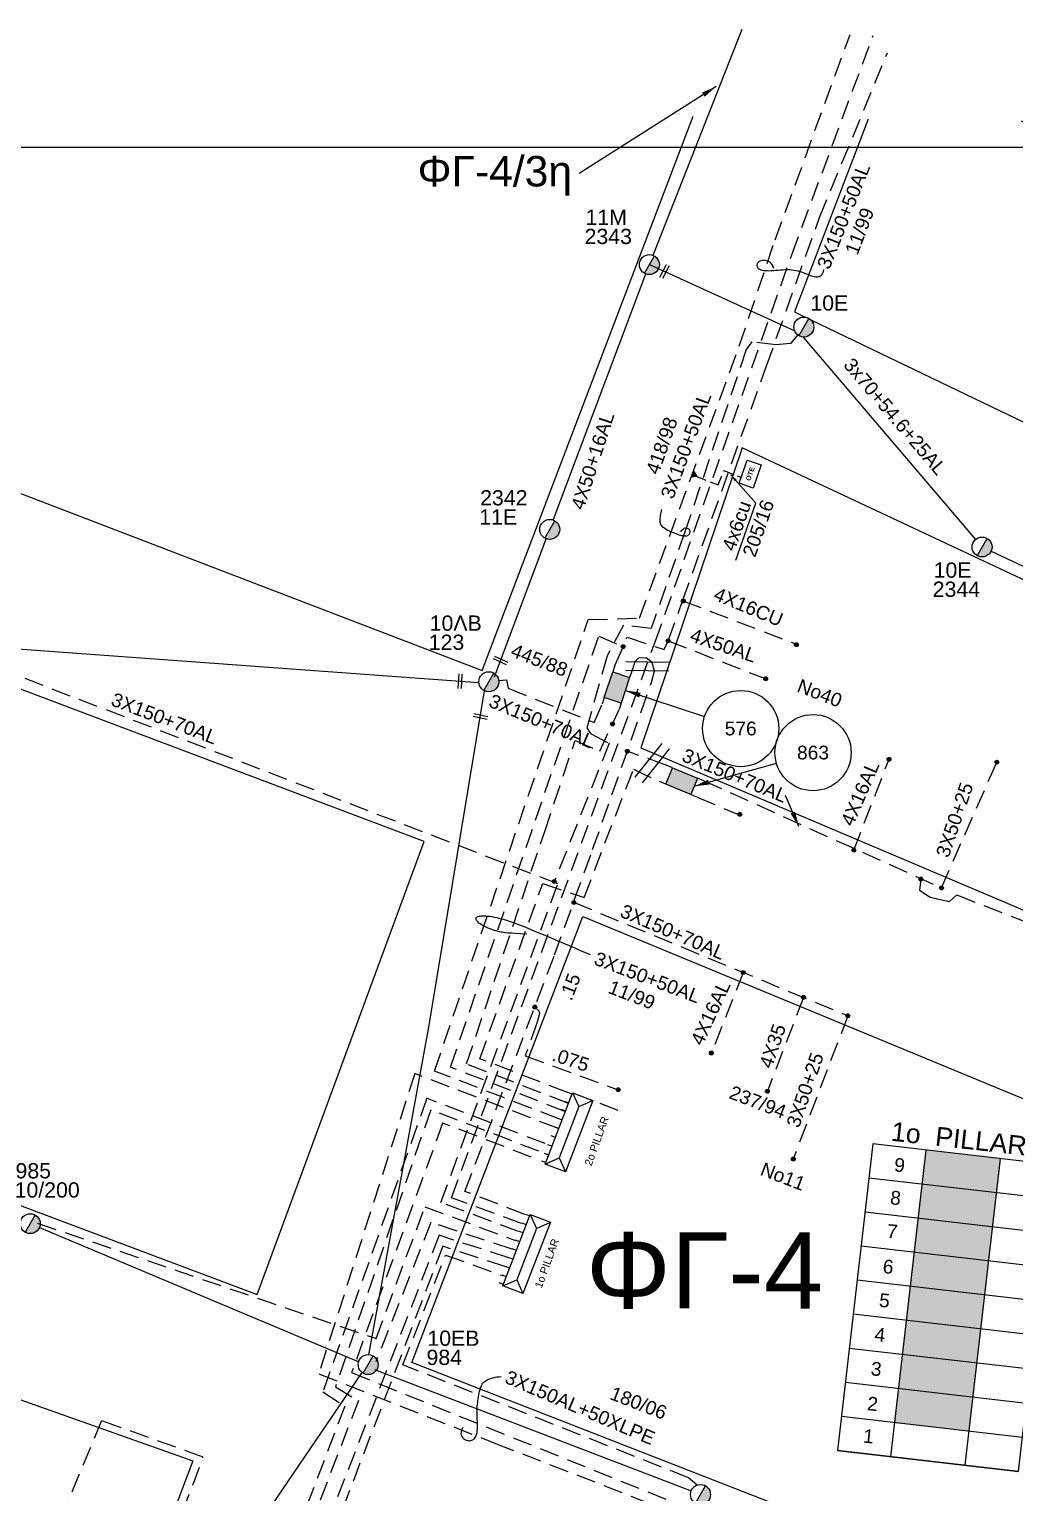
# Model space of a CAD drawing. Header units: millimetres. Extents: x 751 to 1825, y 358 to 872.
# Drawn here: x 1447 to 1511.7, y 768.2 to 864.2 of the extents above; entities that cross this region are included whole.
import ezdxf
from ezdxf.enums import TextEntityAlignment as Align

# ---------------------------------------------------------------- set-up
doc = ezdxf.new("R2010")
doc.units = ezdxf.units.MM
doc.linetypes.add('DASHED', pattern=[19.05, 12.7, -6.35])
for name, color, linetype in [('Link Box 4 Διευθύνσεων', 7, 'Continuous'), ('Pillar OTE', 7, 'Continuous'), ('Άγνωστα', 7, 'Continuous'), ('Ασφαλειοκιβώτια Χ.Τ 9 αναχωρήσεων', 7, 'Continuous'), ('Γυμνά εναέρια ΧΤ (3Φ)   4x35AL', 7, 'Continuous'), ('Γυμνά εναέρια ΧΤ και ΦΟΠ (3Φ)   4x50+16AL', 7, 'Continuous'), ('Επιγραφές - Σχήματα', 7, 'Continuous'), ('Καλώδια ΧΤ   3x150+50AL', 7, 'DASHED'), ('Καλώδια ΧΤ   3x150+50AL XLPE', 7, 'DASHED'), ('Καλώδια ΧΤ   3x150AL+50XLPE', 7, 'DASHED'), ('Μηχανική τομή', 7, 'Continuous'), ('Στύλος ΦΜ', 7, 'Continuous'), ('Στύλος ΦΜ @ 1', 7, 'Continuous'), ('Συνδέσεις', 7, 'Continuous'), ('Συνεστραμμένα ΧΤ   3x70+54.6+25 AL', 7, 'SYN_LINE'), ('Τομή', 7, 'Continuous'), ('Υποσταθμός πόλεως', 7, 'Continuous'), ('Υπόβαθρο ΔΕΗ', 7, 'Continuous'), ('Υπόγεια καλώδια Δικτύου ΧΤ και Παρ. ΧΤ - 3X150+70 AL', 7, 'DASHED'), ('Υπόγεια καλώδια Παροχών ΧΤ   .075', 7, 'DASHED'), ('Υπόγεια καλώδια Παροχών ΧΤ   .15', 7, 'DASHED'), ('Υπόγεια καλώδια Παροχών ΧΤ   4x16AL', 7, 'DASHED'), ('Υπόγεια καλώδια Παροχών ΧΤ   4x16CU', 7, 'DASHED'), ('Υπόγεια καλώδια Παροχών ΧΤ   4x50AL', 7, 'DASHED'), ('Υπόγεια καλώδια Παροχών ΧΤ   4x6', 7, 'DASHED')]:
    doc.layers.add(name, color=color, linetype=linetype)
doc.styles.add('arial', font='arial.ttf')
doc.styles.get("Standard").update_dxf_attribs({"font": 'arial.ttf'})
doc.linetypes.add('SYN_LINE', pattern='A,0.5,-0.0001,["/\\/\\/\\/",Standard,S=0.1,R=0,X=0,Y=-0.05],-0.25', length=0.7501)
doc.dimstyles.new('ISO-25', dxfattribs={"dimtxt": 2.5, "dimasz": 2.5, "dimexe": 1.25, "dimexo": 0.625, "dimtad": 1, "dimtxsty": 'Standard', "dimcen": 2.5, "dimadec": 0, "dimazin": 0, "dimtfac": 1, "dimtmove": 0, "dimatfit": 3, "dimfxl": 1, "dimarcsym": 0})

# ---------------------------------------------------------------- blocks, each defined once
blk = doc.blocks.new('_ΣΥΝΔΕΣΗ')
at = {"layer": 'Συνδέσεις', "linetype": 'SYN_LINE', "ltscale": 40}
blk.add_hatch(color=256, dxfattribs=at).paths.add_polyline_path([(0.5, -0.01, 1), (-0.5, -0.01, 1)])
at = {"layer": 'Συνδέσεις'}
blk.add_circle((0, -0.01), 0.5, dxfattribs=at)
blk = doc.blocks.new('ΥΠΑΡΧΩΝ ΤΣΙΜΕΝΤΕΝΙΟΣ ΣΤΥΛΟΣ')
at = {"layer": 'Στύλος ΦΜ'}
blk.add_hatch(color=256, dxfattribs=at).paths.add_polyline_path([(-1.29, -2.28, 0.574793), (2.62, 0, 0.268822), (1.3, 2.27)])
blk.add_line((-1.29, -2.28), (1.3, 2.27), dxfattribs=at)
blk.add_circle((0, 0), 2.62, dxfattribs=at)
at = {"layer": 'Στύλος ΦΜ', "flags": 4}
for tag, p in [('ΑΡΙΘΜΟΣ', (-4.68, 8.05)), ('ΤΥΠΟΣ', (-4.91, 3.03))]:
    blk.add_attdef(tag, p, '', height=4, dxfattribs=at)
blk = doc.blocks.new('ΜΗΧΑΝΙΚΗ ΤΟΜΗ')
at = {"layer": 'Μηχανική τομή', "ltscale": 40}
for p, q in [((-1.89, 0.78), (1.89, 0.78)), ((1.89, 0), (-1.89, 0))]:
    blk.add_line(p, q, dxfattribs=at)
blk = doc.blocks.new('ΤΟΜΗ')
at = {"layer": 'Τομή', "ltscale": 40}
for p, q in [((-5.68, 0), (5.68, 0)), ((5.68, -2.33), (-5.68, -2.33))]:
    blk.add_line(p, q, dxfattribs=at)
blk = doc.blocks.new('LINK BOX 4 ΑΝΑΧΩΡΗΣΕΩΝ')
at = {"layer": 'Link Box 4 Διευθύνσεων', "ltscale": 40}
blk.add_hatch(color=256, dxfattribs=at).paths.add_polyline_path([(-3.54, 0), (-3.54, -4.67), (3.54, -4.67), (3.54, 0)])
for p, q in [((-3.54, 0), (-5.33, 0)), ((5.33, 0), (3.54, 0)), ((-3.54, -4.67), (-5.33, -4.67)), ((5.33, -4.67), (3.54, -4.67))]:
    blk.add_line(p, q, dxfattribs=at)
blk.add_lwpolyline([(-3.54, -4.67), (-3.54, 0), (3.54, 0), (3.54, -4.67)], close=True, dxfattribs=at)
blk = doc.blocks.new('ΥΠΟΣΤΑΘΜΟΣ ΠΟΛΕΩΣ 9 ΑΝΑΧΩΡΗΣΕΩΝ')
at = {"layer": 'Υποσταθμός πόλεως', "ltscale": 40}
for p, q in [((-9.63, -2.82), (-9.63, -4)), ((-7.12, -2.82), (-7.12, -4)), ((-4.84, -2.82), (-4.84, -4)), ((-2.36, -2.82), (-2.36, -4)), ((0.09, -2.82), (0.09, -4)), ((2.55, -2.82), (2.55, -4)), ((5.02, -2.82), (5.02, -4)), ((7.48, -2.82), (7.48, -4)), ((9.61, -2.82), (9.61, -4))]:
    blk.add_line(p, q, dxfattribs=at)
blk.add_lwpolyline([(-10.02, 2.82), (10.02, 2.82), (10.02, -2.82), (-10.02, -2.82)], close=True, dxfattribs=at)
for points in [[(-7.21, 0), (-10.02, 2.82)], [(-10.02, -2.82), (-7.21, 0)], [(-7.21, 0), (7.21, 0)], [(7.21, 0), (10.02, 2.82)], [(10.02, -2.82), (7.21, 0)]]:
    blk.add_lwpolyline(points, dxfattribs=at)
at = {"layer": 'Υποσταθμός πόλεως', "linetype": 'SYN_LINE', "ltscale": 40, "flags": 1}
for tag, p in [('ΜΕΤΑΣΧΗΜΑΤΙΣΜΟΣ', (10.79, 1.71)), ('ΙΣΧΥΣ', (10.77, -1.08)), ('ΑΡΙΘΜΟΣ', (10.89, -3.8))]:
    blk.add_attdef(tag, p, '', height=1.8, dxfattribs=at)
blk = doc.blocks.new('ΑΣΦΑΛΕΙΟΚΙΒΩΤΙΟ ΥΣ 9 ΑΝΑΧΩΡΗΣΕΩΝ')
at = {"layer": 'Ασφαλειοκιβώτια Χ.Τ 9 αναχωρήσεων', "ltscale": 40}
for p, q in [((-9.32, -13.118), (-5.788, 6.822)), ((-4.481, -13.975), (-0.949, 5.965)), ((2.125, 3.135), (-9.647, 5.221)), ((1.732, 0.92), (-10.039, 3.005)), ((1.34, -1.296), (-10.432, 0.789)), ((0.948, -3.511), (-10.824, -1.426)), ((0.555, -5.727), (-11.217, -3.642)), ((0.163, -7.942), (-11.609, -5.857)), ((-0.23, -10.158), (-12.001, -8.073)), ((-0.622, -12.373), (-12.394, -10.288)), ((-1.015, -14.589), (-12.786, -12.504))]:
    blk.add_line(p, q, dxfattribs=at)
at = {"layer": 'Ασφαλειοκιβώτια Χ.Τ 9 αναχωρήσεων'}
blk.add_lwpolyline([(2.517, 5.351), (-9.254, 7.436), (-12.786, -12.504), (-1.015, -14.589)], close=True, dxfattribs=at)
for s, p in [('9', (-8.006, 5.563)), ('8', (-8.397, 3.429)), ('7', (-8.747, 1.253)), ('6', (-9.156, -1.049)), ('5', (-9.529, -3.246)), ('4', (-9.964, -5.474)), ('3', (-10.341, -7.698)), ('2', (-10.716, -9.967)), ('1', (-11.112, -12.075))]:
    blk.add_text(s, height=0.9, rotation=350.6937, dxfattribs=at).set_placement(p)
at = {"layer": 'Ασφαλειοκιβώτια Χ.Τ 9 αναχωρήσεων', "ltscale": 40}
for tag, height, rotation, p in [('ΟΝΟΜΑ', 1.25, 350.23829, (-3.595, 7.446)), ('ΚΕΙΜΕΝΟ 9', 0.5, 350.6937, (0.748, 4.591)), ('ΚΕΙΜΕΝΟ 8', 0.5, 350.6937, (0.375, 2.565)), ('ΚΕΙΜΕΝΟ 7', 0.5, 350.6937, (-0.014, 0.153)), ('ΚΕΙΜΕΝΟ 6', 0.5, 350.6937, (-0.39, -1.944)), ('ΚΕΙΜΕΝΟ 5', 0.5, 350.6937, (-0.771, -4.194)), ('ΚΕΙΜΕΝΟ 4', 0.5, 350.6937, (-1.213, -6.463)), ('ΚΕΙΜΕΝΟ 3', 0.5, 350.6937, (-1.592, -8.699)), ('ΚΕΙΜΕΝΟ 2', 0.5, 350.6937, (-1.962, -10.938)), ('ΚΕΙΜΕΝΟ 1', 0.5, 350.6937, (-2.352, -13.013)), ('ΣΧ', 0.5, 350.23829, (-7.268, -13.98))]:
    blk.add_attdef(tag, text='', height=height, rotation=rotation, dxfattribs=at).set_placement(p, align=Align.MIDDLE_CENTER)
blk = doc.blocks.new('PILLAR ΟΤΕ')
at = {"layer": 'Pillar OTE', "ltscale": 40}
blk.add_lwpolyline([(-3.31, 2.02), (3.39, 2.02), (3.39, -1.99), (-3.31, -1.99)], close=True, dxfattribs=at)
at = {"layer": 'Pillar OTE', "insert": (-1.81, 0.71), "char_height": 1.3575, "width": 109.961, "attachment_point": 1}
blk.add_mtext('{\\fArial|b1|i0|c161|p34;OTE}', dxfattribs=at)

msp = doc.modelspace()

# ---------------------------------------------------------------- hatches: boundary and pattern name
at = {"layer": 'Pillar OTE', "ltscale": 40}
h = msp.add_hatch(color=256, dxfattribs=at)
h.dxf.hatch_style = 1
h.paths.add_polyline_path([(1490.788, 834.854), (1490.578, 835.216), (1490.433, 834.819)])
at = {"layer": 'Καλώδια ΧΤ   3x150+50AL XLPE', "linetype": 'DASHED', "ltscale": 0.1}
h = msp.add_hatch(color=30, dxfattribs=at)
h.dxf.hatch_style = 1
h.paths.add_polyline_path([(1505.847, 790.659), (1505.589, 788.424), (1510.47, 787.86), (1510.728, 790.095)])
h = msp.add_hatch(color=27, dxfattribs=at)
h.dxf.hatch_style = 1
h.paths.add_polyline_path([(1505.589, 788.424), (1505.331, 786.189), (1510.212, 785.625), (1510.47, 787.86)])
h = msp.add_hatch(color=173, dxfattribs=at)
h.dxf.hatch_style = 1
h.paths.add_polyline_path([(1509.953, 783.39), (1510.212, 785.625), (1505.331, 786.189), (1505.072, 783.954)])
h = msp.add_hatch(color=5, dxfattribs=at)
h.dxf.hatch_style = 1
h.paths.add_polyline_path([(1509.695, 781.155), (1509.953, 783.39), (1505.072, 783.954), (1504.814, 781.719)])
h = msp.add_hatch(color=6, dxfattribs=at)
h.dxf.hatch_style = 1
h.paths.add_polyline_path([(1509.437, 778.92), (1509.695, 781.155), (1504.814, 781.719), (1504.556, 779.484)])
h = msp.add_hatch(color=1, dxfattribs=at)
h.dxf.hatch_style = 1
h.paths.add_polyline_path([(1509.179, 776.685), (1509.437, 778.92), (1504.556, 779.484), (1504.297, 777.249)])
h = msp.add_hatch(color=2, dxfattribs=at)
h.dxf.hatch_style = 1
h.paths.add_polyline_path([(1508.92, 774.449), (1509.179, 776.685), (1504.297, 777.249), (1504.039, 775.013)])
h = msp.add_hatch(color=133, dxfattribs=at)
h.dxf.hatch_style = 1
h.paths.add_polyline_path([(1508.662, 772.214), (1508.92, 774.449), (1504.039, 775.013), (1503.781, 772.778)])

# ---------------------------------------------------------------- linework, layer by layer
at = {"layer": 'Pillar OTE', "ltscale": 40}
msp.add_lwpolyline([(1490.433, 834.819), (1490.578, 835.216), (1490.788, 834.854), (1490.433, 834.819)], dxfattribs=at)
at = {"layer": 'Άγνωστα', "color": 1, "linetype": 'DASHED', "ltscale": 0.1}
msp.add_lwpolyline([(1506.848, 807.863), (1510.476, 816.114)], dxfattribs=at)
at = {"layer": 'Άγνωστα', "color": 6, "linetype": 'DASHED', "ltscale": 0.1}
msp.add_lwpolyline([(1500.708, 799.478), (1497.123, 790.075)], dxfattribs=at)
at = {"layer": 'Άγνωστα', "color": 133, "linetype": 'DASHED', "ltscale": 0.1}
msp.add_lwpolyline([(1447.541, 785.871), (1469.751, 778.292), (1472.951, 786.938), (1478.892, 784.736)], dxfattribs=at)
at = {"layer": 'Γυμνά εναέρια ΧΤ (3Φ)   4x35AL', "color": 6, "linetype": 'DASHED', "ltscale": 0.1}
msp.add_lwpolyline([(1497.796, 800.683), (1495.423, 794.522)], dxfattribs=at)
at = {"layer": 'Γυμνά εναέρια ΧΤ και ΦΟΠ (3Φ)   4x50+16AL', "color": 85, "ltscale": 0.1}
for points in [[(1487.923, 849.368), (1493.767, 864.2)], [(1481.377, 831.996), (1487.452, 848.147)], [(1477.512, 821.706), (1480.916, 830.771)], [(1469.276, 777.238), (1473.203, 798.718), (1476.872, 820.798)]]:
    msp.add_lwpolyline(points, dxfattribs=at)
at = {"layer": 'Γυμνά εναέρια ΧΤ και ΦΟΠ (3Φ)   4x50+16AL', "color": 173, "linetype": 'Continuous', "ltscale": 0.1}
msp.add_lwpolyline([(1442.32, 823.827), (1476.497, 821.334)], dxfattribs=at)
at = {"layer": 'Γυμνά εναέρια ΧΤ και ΦΟΠ (3Φ)   4x50+16AL', "color": 133, "linetype": 'Continuous', "ltscale": 0.1}
msp.add_lwpolyline([(1447.664, 785.579), (1468.611, 776.76)], dxfattribs=at)
at = {"layer": 'Γυμνά εναέρια ΧΤ και ΦΟΠ (3Φ)   4x50+16AL', "color": 2, "linetype": 'DASHED', "ltscale": 0.1}
msp.add_lwpolyline([(1478.683, 784.162), (1473.352, 785.912), (1469.728, 776.774)], dxfattribs=at)
at = {"layer": 'Γυμνά εναέρια ΧΤ και ΦΟΠ (3Φ)   4x50+16AL', "color": 2, "ltscale": 0.1}
msp.add_lwpolyline([(1451.14, 750.032), (1468.842, 776.059)], dxfattribs=at)
at = {"layer": 'Γυμνά εναέρια ΧΤ και ΦΟΠ (3Φ)   4x50+16AL', "color": 1, "ltscale": 0.1}
msp.add_lwpolyline([(1469.64, 776.267), (1490.426, 768.301)], dxfattribs=at)
at = {"layer": 'Επιγραφές - Σχήματα', "ltscale": 0.1}
msp.add_lwpolyline([(1719.999, 856.451), (751.914, 856.451), (751.914, 369.88), (1719.999, 369.88)], close=True, dxfattribs=at)
for points in [[(1495.84, 848.505), (1495.794, 848.638), (1495.739, 848.746), (1495.677, 848.833), (1495.607, 848.9), (1495.533, 848.95), (1495.456, 848.985), (1495.377, 849.009), (1495.298, 849.022), (1495.22, 849.028), (1495.145, 849.027), (1495.072, 849.019), (1495.005, 849.004), (1494.942, 848.982), (1494.886, 848.955), (1494.837, 848.921), (1494.797, 848.881), (1494.765, 848.836), (1494.744, 848.786), (1494.733, 848.734), (1494.734, 848.68), (1494.745, 848.627), (1494.769, 848.576), (1494.806, 848.529), (1494.856, 848.487), (1494.92, 848.451), (1494.996, 848.421), (1495.085, 848.397), (1495.185, 848.38), (1495.295, 848.368), (1495.415, 848.362), (1495.543, 848.361), (1495.68, 848.364), (1495.823, 848.373), (1495.972, 848.385), (1496.125, 848.398), (1496.279, 848.411), (1496.435, 848.423), (1496.59, 848.431), (1496.742, 848.434), (1496.891, 848.43), (1497.034, 848.419), (1497.171, 848.401), (1497.303, 848.376), (1497.43, 848.347), (1497.551, 848.313), (1497.666, 848.277), (1497.775, 848.238), (1497.878, 848.199), (1497.976, 848.16), (1498.07, 848.123), (1498.159, 848.087), (1498.245, 848.053), (1498.329, 848.023), (1498.413, 847.998), (1498.495, 847.977), (1498.579, 847.963), (1498.664, 847.955), (1498.748, 847.958), (1498.83, 847.976), (1498.908, 848.013), (1498.98, 848.072), (1499.043, 848.159), (1499.097, 848.276), (1499.139, 848.429)], [(1489.737, 831.221), (1489.815, 831.33), (1489.891, 831.407), (1489.965, 831.456), (1490.035, 831.48), (1490.099, 831.485), (1490.158, 831.475), (1490.209, 831.453), (1490.251, 831.425), (1490.284, 831.394), (1490.309, 831.36), (1490.325, 831.325), (1490.334, 831.289), (1490.338, 831.252), (1490.336, 831.215), (1490.33, 831.179), (1490.32, 831.144), (1490.307, 831.11), (1490.292, 831.078), (1490.273, 831.048), (1490.251, 831.021), (1490.225, 830.998), (1490.194, 830.978), (1490.159, 830.961), (1490.118, 830.95), (1490.072, 830.943), (1490.019, 830.942), (1489.961, 830.945), (1489.894, 830.955), (1489.821, 830.97), (1489.739, 830.99), (1489.648, 831.017), (1489.549, 831.05), (1489.44, 831.089), (1489.324, 831.134), (1489.205, 831.183), (1489.086, 831.235), (1488.969, 831.289), (1488.859, 831.345), (1488.757, 831.402), (1488.668, 831.457), (1488.593, 831.511), (1488.533, 831.565), (1488.485, 831.62), (1488.449, 831.676), (1488.423, 831.736), (1488.406, 831.8), (1488.396, 831.87), (1488.392, 831.947), (1488.392, 832.031), (1488.398, 832.121), (1488.407, 832.216), (1488.42, 832.312), (1488.436, 832.41), (1488.456, 832.505), (1488.479, 832.598), (1488.503, 832.685)], [(1479.645, 804.838), (1479.232, 804.854), (1478.897, 804.869), (1478.629, 804.885), (1478.417, 804.901), (1478.251, 804.917), (1478.122, 804.933), (1478.018, 804.949), (1477.93, 804.966), (1477.847, 804.982), (1477.769, 805), (1477.693, 805.018), (1477.618, 805.039), (1477.542, 805.061), (1477.464, 805.086), (1477.384, 805.115), (1477.298, 805.147), (1477.208, 805.183), (1477.113, 805.222), (1477.017, 805.265), (1476.92, 805.31), (1476.826, 805.358), (1476.735, 805.407), (1476.649, 805.457), (1476.572, 805.508), (1476.504, 805.56), (1476.445, 805.611), (1476.397, 805.661), (1476.358, 805.709), (1476.331, 805.756), (1476.313, 805.8), (1476.307, 805.84), (1476.312, 805.877), (1476.328, 805.91), (1476.355, 805.938), (1476.393, 805.962), (1476.442, 805.983), (1476.501, 805.999), (1476.57, 806.011), (1476.65, 806.02), (1476.739, 806.026), (1476.838, 806.027), (1476.947, 806.024), (1477.068, 806.016), (1477.201, 806.002), (1477.347, 805.981), (1477.508, 805.952), (1477.683, 805.913), (1477.874, 805.866), (1478.082, 805.807), (1478.307, 805.738), (1478.551, 805.657), (1478.813, 805.565), (1479.094, 805.461), (1479.396, 805.346), (1479.719, 805.218), (1480.063, 805.077), (1480.43, 804.924), (1480.821, 804.758), (1481.238, 804.579), (1481.684, 804.388), (1482.162, 804.185), (1482.672, 803.97), (1483.218, 803.742), (1483.801, 803.503)], [(1475.435, 772.454), (1475.365, 772.301), (1475.328, 772.168), (1475.32, 772.051), (1475.336, 771.951), (1475.371, 771.866), (1475.422, 771.794), (1475.484, 771.734), (1475.551, 771.686), (1475.622, 771.647), (1475.693, 771.619), (1475.764, 771.6), (1475.834, 771.592), (1475.903, 771.593), (1475.971, 771.603), (1476.035, 771.624), (1476.095, 771.654), (1476.151, 771.694), (1476.202, 771.743), (1476.249, 771.802), (1476.289, 771.869), (1476.325, 771.946), (1476.354, 772.032), (1476.377, 772.127), (1476.393, 772.23), (1476.403, 772.341), (1476.407, 772.459), (1476.406, 772.583), (1476.402, 772.711), (1476.396, 772.842), (1476.39, 772.973), (1476.383, 773.105), (1476.378, 773.234), (1476.376, 773.361), (1476.376, 773.486), (1476.38, 773.608), (1476.385, 773.73), (1476.394, 773.851), (1476.405, 773.972), (1476.418, 774.094), (1476.434, 774.218), (1476.452, 774.343), (1476.473, 774.469), (1476.496, 774.594), (1476.521, 774.716), (1476.548, 774.834), (1476.577, 774.945), (1476.608, 775.048), (1476.64, 775.141), (1476.674, 775.223), (1476.711, 775.295), (1476.752, 775.358), (1476.797, 775.414), (1476.847, 775.463), (1476.905, 775.508), (1476.971, 775.549), (1477.046, 775.588), (1477.13, 775.626), (1477.224, 775.662), (1477.327, 775.696), (1477.439, 775.727), (1477.558, 775.754), (1477.685, 775.776), (1477.819, 775.793), (1477.96, 775.803)]]:
    msp.add_lwpolyline(points, dxfattribs=at)
for centre in [(1493.675, 818.316), (1498.419, 816.738)]:
    msp.add_circle(centre, 2.5, dxfattribs=at)
at = {"layer": 'Καλώδια ΧΤ   3x150+50AL', "color": 151, "linetype": 'DASHED', "ltscale": 0.1}
msp.add_lwpolyline([(1481.741, 792.715), (1473.587, 795.842), (1483.673, 825.468), (1487.045, 825.562), (1493.581, 843.418), (1495.931, 850.392), (1500.854, 863.851)], dxfattribs=at)
at = {"layer": 'Καλώδια ΧΤ   3x150+50AL', "color": 27, "linetype": 'DASHED', "ltscale": 0.1}
msp.add_lwpolyline([(1479.301, 785.854), (1474.695, 787.537), (1488.069, 824.012), (1497.021, 849.402), (1502.36, 863.788)], dxfattribs=at)
at = {"layer": 'Καλώδια ΧΤ   3x150+50AL', "color": 30, "linetype": 'DASHED', "ltscale": 0.1}
for points in [[(1485.42, 822.456), (1486.235, 824.305), (1488.644, 823.503), (1488.911, 824.077), (1489.866, 826.709), (1495.367, 842.113), (1498.845, 851.847), (1503.297, 862.653)], [(1482.139, 793.197), (1474.633, 796.102), (1484.364, 824.389), (1485.965, 823.693)]]:
    msp.add_lwpolyline(points, dxfattribs=at)
at = {"layer": 'Καλώδια ΧΤ   3x150+50AL', "color": 173, "linetype": 'DASHED', "ltscale": 0.1}
msp.add_lwpolyline([(1497.42, 844.144), (1496.934, 843.59), (1495.99, 843.5), (1494.4, 843.689), (1494.042, 843.193), (1490.016, 831.236), (1487.793, 824.889), (1485.98, 825.093), (1484.911, 823.094), (1483.577, 818.375), (1483.812, 817.988), (1485.048, 817.35), (1481.423, 808.222), (1481.423, 808.222)], dxfattribs=at)
at = {"layer": 'Καλώδια ΧΤ   3x150+50AL', "color": 85, "linetype": 'DASHED', "ltscale": 0.1}
msp.add_lwpolyline([(1482.335, 793.732), (1475.689, 796.311), (1480.813, 811.572), (1482.818, 817.543), (1484.435, 816.831), (1485.691, 819.56)], dxfattribs=at)
at = {"layer": 'Καλώδια ΧΤ   3x150+50AL', "color": 6, "linetype": 'DASHED', "ltscale": 0.1}
msp.add_lwpolyline([(1488.788, 815.915), (1486.233, 816.83)], dxfattribs=at)
at = {"layer": 'Καλώδια ΧΤ   3x150+50AL', "color": 1, "linetype": 'DASHED', "ltscale": 0.1}
for points in [[(1482.301, 794.447), (1476.558, 796.649), (1480.683, 808.148), (1483.396, 807.236), (1486.639, 815.65), (1488.343, 814.837)], [(1490.814, 813.823), (1493.527, 812.677)]]:
    msp.add_lwpolyline(points, dxfattribs=at)
at = {"layer": 'Καλώδια ΧΤ   3x150+50AL XLPE', "linetype": 'DASHED', "ltscale": 0.1}
msp.add_lwpolyline([(1482.651, 794.418), (1485.901, 793.172)], dxfattribs=at)
at = {"layer": 'Καλώδια ΧΤ   3x150AL+50XLPE', "color": 133, "linetype": 'DASHED', "ltscale": 0.1}
msp.add_lwpolyline([(1481.667, 792.089), (1472.292, 795.684), (1465.987, 775.98), (1477.588, 771.418), (1491.087, 766.163), (1500.124, 762.264), (1509.398, 758.459), (1517.923, 755.134), (1529.009, 750.573), (1537.836, 746.982), (1563.974, 736.66), (1561.92, 730.898), (1581.686, 723.127), (1597.607, 767.992), (1599.705, 769.139), (1601.515, 769.15)], dxfattribs=at)
at = {"layer": 'Καλώδια ΧΤ   3x150AL+50XLPE', "color": 5, "linetype": 'DASHED', "ltscale": 0.1}
msp.add_lwpolyline([(1480.84, 791.086), (1473.082, 794.061), (1466.263, 774.804), (1467.699, 773.86), (1462.659, 760.649), (1457.373, 746.982), (1454.74, 740.134), (1452.408, 739.009), (1450.423, 732.727), (1458.26, 729.873), (1458.26, 729.171), (1456.93, 729.469)], dxfattribs=at)
at = {"layer": 'Καλώδια ΧΤ   3x150AL+50XLPE', "color": 6, "linetype": 'DASHED', "ltscale": 0.1}
msp.add_lwpolyline([(1480.437, 790.581), (1473.336, 793.304), (1467.084, 775.136), (1468.588, 774.22), (1458.161, 746.982), (1454.424, 737.367), (1461.418, 734.431), (1463.941, 741.165)], dxfattribs=at)
at = {"layer": 'Καλώδια ΧΤ   3x150AL+50XLPE', "color": 2, "linetype": 'DASHED', "ltscale": 0.1}
msp.add_lwpolyline([(1479.933, 790.204), (1474.12, 792.433), (1468.14, 776.057), (1495.466, 765.063), (1512.995, 758.024), (1527.408, 752.25), (1530.187, 750.862), (1530.944, 751.031)], dxfattribs=at)
at = {"layer": 'Καλώδια ΧΤ   3x150AL+50XLPE', "color": 1, "linetype": 'DASHED', "ltscale": 0.1}
msp.add_lwpolyline([(1490.823, 768.682), (1490.256, 769.162), (1471.509, 776.571), (1474.31, 783.776), (1478.048, 782.426)], dxfattribs=at)
at = {"layer": 'Συνεστραμμένα ΧΤ   3x70+54.6+25 AL', "color": 173, "linetype": 'SYN_LINE', "ltscale": 10}
for points in [[(1487.683, 848.759), (1497.216, 844.407)], [(1497.741, 844.014), (1509.086, 830.728)], [(1510.104, 829.953), (1523.207, 823.814)]]:
    msp.add_lwpolyline(points, dxfattribs=at)
at = {"layer": 'Υπόβαθρο ΔΕΗ', "ltscale": 0.1}
for points in [[(1401.562, 858.66), (1402.458, 850.603), (1476.716, 822.136), (1490.561, 858.5)], [(1541.016, 814.578), (1493.773, 836.742), (1487.12, 817.05), (1512.452, 806.317), (1570.277, 781.932), (1574.785, 780.08), (1586.741, 816.515), (1554.319, 834.702), (1532.305, 847), (1512.102, 858.177)], [(1502.036, 858.301), (1497.195, 845.652), (1497.9, 845.313)], [(1498.272, 845.134), (1552.437, 819.11)], [(1400.726, 830.531), (1419.862, 796.992), (1461.941, 781.195), (1472.902, 810.903), (1440.961, 822.961), (1416.529, 832.262), (1406.924, 835.718)], [(1493.361, 829.361), (1494.662, 833.105)], [(1560.316, 741.414), (1538.87, 749.952), (1518.053, 758.497), (1496.373, 767.257), (1472.088, 776.729), (1483.323, 805.997), (1532.912, 785.483), (1570.876, 769.118), (1560.327, 741.409)], [(1432.908, 779.059), (1457.735, 770.272), (1450.273, 750.504), (1444.552, 749.873), (1431.053, 774.743), (1432.908, 779.059)]]:
    msp.add_lwpolyline(points, dxfattribs=at)
at = {"layer": 'Υπόγεια καλώδια Δικτύου ΧΤ και Παρ. ΧΤ - 3X150+70 AL', "color": 173, "linetype": 'DASHED', "ltscale": 0.1}
msp.add_lwpolyline([(1479.106, 785.32), (1474.002, 787.213), (1481.681, 808.123), (1442.126, 823.367)], dxfattribs=at)
at = {"layer": 'Υπόγεια καλώδια Δικτύου ΧΤ και Παρ. ΧΤ - 3X150+70 AL', "color": 85, "linetype": 'DASHED', "ltscale": 0.1}
msp.add_lwpolyline([(1477.822, 821.467), (1478.299, 821.513), (1478.422, 820.959), (1484.06, 818.712), (1484.583, 819.927)], dxfattribs=at)
at = {"layer": 'Υπόγεια καλώδια Δικτύου ΧΤ και Παρ. ΧΤ - 3X150+70 AL', "color": 1, "linetype": 'DASHED', "ltscale": 0.1}
msp.add_lwpolyline([(1491.251, 814.899), (1506.848, 807.863)], dxfattribs=at)
at = {"layer": 'Υπόγεια καλώδια Δικτύου ΧΤ και Παρ. ΧΤ - 3X150+70 AL', "color": 6, "linetype": 'DASHED', "ltscale": 0.1}
msp.add_lwpolyline([(1482.712, 806.922), (1500.708, 799.478)], dxfattribs=at)
at = {"layer": 'Υπόγεια καλώδια Δικτύου ΧΤ και Παρ. ΧΤ - 3X150+70 AL', "color": 30, "linetype": 'DASHED', "ltscale": 0.1}
msp.add_lwpolyline([(1478.471, 783.584), (1473.883, 785.072), (1459.104, 746.982), (1455.442, 737.603), (1454.494, 736.736), (1451.717, 728.807), (1456.823, 726.979)], dxfattribs=at)
at = {"layer": 'Υπόγεια καλώδια Δικτύου ΧΤ και Παρ. ΧΤ - 3X150+70 AL', "color": 5, "linetype": 'DASHED', "ltscale": 0.1}
for points in [[(1478.26, 783.004), (1474.133, 784.35), (1459.858, 746.982), (1452.97, 729.127), (1439.783, 733.743)], [(1435.513, 765.312), (1437.985, 760.836), (1441.039, 755.38), (1444.044, 749.552), (1450.098, 749.972), (1451.048, 750.833), (1458.409, 770.518), (1451.732, 772.909), (1449.451, 767.377)]]:
    msp.add_lwpolyline(points, dxfattribs=at)
at = {"layer": 'Υπόγεια καλώδια Παροχών ΧΤ   .075', "color": 6, "linetype": 'DASHED', "ltscale": 0.1}
msp.add_lwpolyline([(1480.162, 800.044), (1480.422, 799.806), (1480.467, 799.625), (1480.331, 799.059), (1479.539, 796.841), (1485.631, 794.623)], dxfattribs=at)
at = {"layer": 'Υπόγεια καλώδια Παροχών ΧΤ   .15', "color": 6, "linetype": 'DASHED', "ltscale": 0.1}
msp.add_lwpolyline([(1479.516, 786.443), (1475.58, 787.95), (1481.463, 803.471), (1483.96, 810.374), (1487.853, 821.427), (1488.013, 822.092), (1487.867, 822.646), (1487.473, 822.958), (1486.962, 822.935), (1486.727, 822.699), (1486.544, 822.141)], dxfattribs=at)
at = {"layer": 'Υπόγεια καλώδια Παροχών ΧΤ   4x16AL', "color": 1, "linetype": 'DASHED', "ltscale": 0.1}
for points in [[(1501.096, 810.338), (1503.41, 816.305)], [(1505.495, 808.445), (1505.415, 807.72), (1506.111, 807.256), (1507.363, 806.973), (1507.859, 807.398), (1513.618, 805.154), (1516.808, 812.973)]]:
    msp.add_lwpolyline(points, dxfattribs=at)
at = {"layer": 'Υπόγεια καλώδια Παροχών ΧΤ   4x16AL', "color": 6, "linetype": 'DASHED', "ltscale": 0.1}
msp.add_lwpolyline([(1493.842, 802.318), (1491.744, 797.033)], dxfattribs=at)
at = {"layer": 'Υπόγεια καλώδια Παροχών ΧΤ   4x16CU', "color": 30, "linetype": 'DASHED', "ltscale": 0.1}
msp.add_lwpolyline([(1489.866, 826.709), (1497.386, 823.833)], dxfattribs=at)
at = {"layer": 'Υπόγεια καλώδια Παροχών ΧΤ   4x50AL', "color": 30, "linetype": 'DASHED', "ltscale": 0.1}
msp.add_lwpolyline([(1488.911, 824.077), (1495.278, 821.6)], dxfattribs=at)
at = {"layer": 'Υπόγεια καλώδια Παροχών ΧΤ   4x6', "color": 151, "linetype": 'DASHED', "ltscale": 0.05}
msp.add_lwpolyline([(1490.787, 834.854), (1492.201, 834.308), (1492.201, 834.308), (1492.561, 835.241), (1493.731, 834.789)], dxfattribs=at)

# ---------------------------------------------------------------- block references
at = {"layer": 'Link Box 4 Διευθύνσεων', "ltscale": 0.1}
for p, xscale, yscale, zscale, rotation in [((1485.001, 821.191), 0.2500000000000751, 0.2500000000000751, 0.2500000000000751, 71.70676034471145), ((1490.02, 815.407), 0.2500000000000165, 0.2500000000000165, 0.2500000000000165, 337.5669299075752)]:
    msp.add_blockref('LINK BOX 4 ΑΝΑΧΩΡΗΣΕΩΝ', p, dxfattribs=dict(at, xscale=xscale, yscale=yscale, zscale=zscale, rotation=rotation))
at = {"layer": 'Pillar OTE', "xscale": 0.2391196346303174, "yscale": 0.2391196346303174, "zscale": 0.2391196346303174, "rotation": 71}
msp.add_blockref('PILLAR ΟΤΕ', (1494.293, 835.001), dxfattribs=at)
at = {"layer": 'Ασφαλειοκιβώτια Χ.Τ 9 αναχωρήσεων', "rotation": 3.453848271481176}
msp.add_blockref('ΑΣΦΑΛΕΙΟΚΙΒΩΤΙΟ ΥΣ 9 ΑΝΑΧΩΡΗΣΕΩΝ', (1512.035, 784.198), dxfattribs=at).add_auto_attribs({'ΟΝΟΜΑ': '1o  PILLAR'})
at = {"layer": 'Μηχανική τομή', "ltscale": 0.1}
for p, xscale, yscale, zscale, rotation in [((1488.765, 848.265), 0.2500000000000316, 0.2500000000000316, 0.2500000000000316, 62.69221674166852), ((1477.883, 822.694), 0.2500000000000349, 0.2500000000000349, 0.2500000000000349, 336.2463035860131), ((1475.359, 821.417), 0.2500000000000188, 0.2500000000000188, 0.2500000000000188, 86.5964422974214), ((1476.575, 819.011), 0.2499999999999813, 0.2499999999999813, 0.2499999999999813, 347.7298833268842)]:
    msp.add_blockref('ΜΗΧΑΝΙΚΗ ΤΟΜΗ', p, dxfattribs=dict(at, xscale=xscale, yscale=yscale, zscale=zscale, rotation=rotation))
at = {"layer": 'Στύλος ΦΜ @ 1', "ltscale": 0.1}
ref = msp.add_blockref('ΥΠΑΡΧΩΝ ΤΣΙΜΕΝΤΕΝΙΟΣ ΣΤΥΛΟΣ', (1487.683, 848.759), dxfattribs=dict(at, xscale=0.25, yscale=0.25, zscale=0.25))
ref.add_attrib('ΤΥΠΟΣ', '2343', (1483.432, 850.109), dxfattribs={"layer": 'Στύλος ΦΜ', "height": 1, "flags": 4})
ref.add_attrib('ΑΡΙΘΜΟΣ', '11M', (1483.492, 851.366), dxfattribs={"layer": 'Στύλος ΦΜ', "height": 1, "flags": 4})
ref = msp.add_blockref('ΥΠΑΡΧΩΝ ΤΣΙΜΕΝΤΕΝΙΟΣ ΣΤΥΛΟΣ', (1497.817, 844.664), dxfattribs=dict(at, xscale=0.25, yscale=0.25, zscale=0.25))
ref.add_attrib('ΤΥΠΟΣ', '10E', (1498.246, 845.741), dxfattribs={"layer": 'Στύλος ΦΜ', "height": 1, "flags": 4})
ref = msp.add_blockref('ΥΠΑΡΧΩΝ ΤΣΙΜΕΝΤΕΝΙΟΣ ΣΤΥΛΟΣ', (1481.146, 831.383), dxfattribs=dict(at, xscale=0.25, yscale=0.25, zscale=0.25))
ref.add_attrib('ΤΥΠΟΣ', '11E', (1476.52, 831.705), dxfattribs={"layer": 'Στύλος ΦΜ', "height": 1, "flags": 4})
ref.add_attrib('ΑΡΙΘΜΟΣ', '2342', (1476.579, 832.962), dxfattribs={"layer": 'Στύλος ΦΜ', "height": 1, "flags": 4})
ref = msp.add_blockref('ΥΠΑΡΧΩΝ ΤΣΙΜΕΝΤΕΝΙΟΣ ΣΤΥΛΟΣ', (1509.511, 830.231), dxfattribs=dict(at, xscale=0.25, yscale=0.25, zscale=0.25))
ref.add_attrib('ΤΥΠΟΣ', '2344', (1506.272, 826.96), dxfattribs={"layer": 'Στύλος ΦΜ', "height": 1, "flags": 4})
ref.add_attrib('ΑΡΙΘΜΟΣ', '10E', (1506.331, 828.216), dxfattribs={"layer": 'Στύλος ΦΜ', "height": 1, "flags": 4})
ref = msp.add_blockref('ΥΠΑΡΧΩΝ ΤΣΙΜΕΝΤΕΝΙΟΣ ΣΤΥΛΟΣ', (1477.149, 821.391), dxfattribs=dict(at, xscale=0.25, yscale=0.25, zscale=0.25))
ref.add_attrib('ΤΥΠΟΣ', '123', (1473.207, 823.481), dxfattribs={"layer": 'Στύλος ΦΜ', "height": 1, "flags": 4})
ref.add_attrib('ΑΡΙΘΜΟΣ', '10ΛB', (1473.267, 824.738), dxfattribs={"layer": 'Στύλος ΦΜ', "height": 1, "flags": 4})
ref = msp.add_blockref('ΥΠΑΡΧΩΝ ΤΣΙΜΕΝΤΕΝΙΟΣ ΣΤΥΛΟΣ', (1447.061, 785.834), dxfattribs=dict(at, xscale=0.25, yscale=0.25, zscale=0.25))
ref.add_attrib('ΤΥΠΟΣ', '10/200', (1446.036, 787.547), dxfattribs={"layer": 'Στύλος ΦΜ', "height": 1, "flags": 4})
ref.add_attrib('ΑΡΙΘΜΟΣ', '985', (1446.095, 788.803), dxfattribs={"layer": 'Στύλος ΦΜ', "height": 1, "flags": 4})
ref = msp.add_blockref('ΥΠΑΡΧΩΝ ΤΣΙΜΕΝΤΕΝΙΟΣ ΣΤΥΛΟΣ', (1469.231, 776.586), dxfattribs=dict(at, xscale=0.25, yscale=0.25, zscale=0.25))
ref.add_attrib('ΤΥΠΟΣ', '984', (1473.06, 776.561), dxfattribs={"layer": 'Στύλος ΦΜ', "height": 1, "flags": 4})
ref.add_attrib('ΑΡΙΘΜΟΣ', '10EB', (1473.119, 777.818), dxfattribs={"layer": 'Στύλος ΦΜ', "height": 1, "flags": 4})
at = {"layer": 'Στύλος ΦΜ @ 1', "ltscale": 0.1, "xscale": 0.25, "yscale": 0.25, "zscale": 0.25}
msp.add_blockref('ΥΠΑΡΧΩΝ ΤΣΙΜΕΝΤΕΝΙΟΣ ΣΤΥΛΟΣ', (1491.036, 768.063), dxfattribs=at)
at = {"layer": 'Συνδέσεις', "ltscale": 0.1, "xscale": 0.25, "yscale": 0.25, "zscale": 0.25}
for p in [(1489.911, 826.692), (1488.911, 824.077), (1497.33, 823.822), (1485.966, 823.696), (1495.317, 821.593), (1485.262, 818.622), (1486.234, 816.832), (1503.41, 816.305), (1510.476, 816.114), (1493.615, 812.69), (1501.096, 810.338), (1505.495, 808.445), (1481.432, 808.287), (1506.848, 807.863), (1482.727, 806.909), (1493.842, 802.318), (1480.163, 800.047), (1497.796, 800.683), (1500.708, 799.478), (1491.744, 797.033), (1485.631, 794.626), (1495.423, 794.522), (1497.123, 790.075)]:
    msp.add_blockref('_ΣΥΝΔΕΣΗ', p, dxfattribs=at)
at = {"layer": 'Τομή', "ltscale": 0.1}
for p, xscale, yscale, zscale, rotation in [((1487.557, 822.692), 0.2500000000000233, 0.2500000000000233, 0.2500000000000233, 359.0138663679216), ((1487.642, 816.239), 0.2500000000000144, 0.2500000000000144, 0.2500000000000144, 51.25909692071403)]:
    msp.add_blockref('ΤΟΜΗ', p, dxfattribs=dict(at, xscale=xscale, yscale=yscale, zscale=zscale, rotation=rotation))
at = {"layer": 'Υποσταθμός πόλεως', "xscale": 0.2500000000000178, "yscale": 0.2500000000000178, "zscale": 0.2500000000000178}
for p, rotation in [((1482.411, 791.827), 249.0185061649844), ((1479.63, 783.839), 249)]:
    msp.add_blockref('ΥΠΟΣΤΑΘΜΟΣ ΠΟΛΕΩΣ 9 ΑΝΑΧΩΡΗΣΕΩΝ', p, dxfattribs=dict(at, rotation=rotation))

# ---------------------------------------------------------------- texts
at = {"layer": 'Άγνωστα', "color": 7, "ltscale": 0.1, "char_height": 0.9, "width": 84.18588, "attachment_point": 1, "rotation": 71.05863}
for insert in [(1506.458, 810.079), (1496.647, 792.355)]:
    msp.add_mtext('3X50+25', dxfattribs=dict(at, insert=insert))
at = {"layer": 'Άγνωστα', "ltscale": 40, "char_height": 0.5, "width": 19.26547, "attachment_point": 1, "rotation": 70.04581, "style": 'arial'}
for s, insert in [('2o PILLAR', (1483.408, 789.75)), ('1o PILLAR', (1480.14, 781.731))]:
    msp.add_mtext(s, dxfattribs=dict(at, insert=insert))
at = {"layer": 'Γυμνά εναέρια ΧΤ (3Φ)   4x35AL', "color": 7, "ltscale": 0.1, "insert": (1494.861, 796.252), "char_height": 0.9, "width": 84.18588, "attachment_point": 1, "rotation": 71.05863}
msp.add_mtext('4X35', dxfattribs=at)
at = {"layer": 'Γυμνά εναέρια ΧΤ και ΦΟΠ (3Φ)   4x50+16AL', "color": 7, "ltscale": 0.1, "insert": (1482.513, 832.885), "char_height": 0.9, "width": 84.18588, "attachment_point": 1, "rotation": 72.10175}
msp.add_mtext('4X50+16AL', dxfattribs=at)
at = {"layer": 'Επιγραφές - Σχήματα', "ltscale": 0.1, "insert": (1477.54, 854.586), "char_height": 2, "width": 8.55915, "attachment_point": 5}
msp.add_mtext('ΦΓ-4/3η', dxfattribs=at)
at = {"layer": 'Επιγραφές - Σχήματα', "ltscale": 0.1, "char_height": 0.9, "width": 84.18588, "attachment_point": 1}
for s, insert, rotation in [('11/99', (1500.491, 849.65), 69.08798), ('418/98', (1487.43, 835.219), 70.66499), ('445/88', (1478.837, 823.918), 338.9278), ('No40', (1497.62, 821.603), 338.9278), ('11/99', (1485.23, 801.833), 338.9278), ('237/94', (1493.164, 794.926), 338.9278), ('No11', (1495.209, 789.892), 338.9278), ('180/06', (1485.342, 775.182), 338.9278)]:
    msp.add_mtext(s, dxfattribs=dict(at, insert=insert, rotation=rotation))
at = {"layer": 'Επιγραφές - Σχήματα', "ltscale": 0.1, "char_height": 0.9, "attachment_point": 1, "rotation": 70.66499}
for s, insert in [('4x6cu', (1492.423, 830.191)), ('205/16', (1493.768, 829.798))]:
    msp.add_mtext_dynamic_manual_height_columns(s, width=1.8, gutter_width=12.5, heights=[0.118], dxfattribs=dict(at, insert=insert))
at = {"layer": 'Επιγραφές - Σχήματα', "color": 7, "ltscale": 0.1, "char_height": 0.9, "width": 2.07233, "attachment_point": 5}
for s, insert in [('576', (1493.675, 818.316)), ('863', (1498.419, 816.738))]:
    msp.add_mtext(s, dxfattribs=dict(at, insert=insert))
at = {"layer": 'Επιγραφές - Σχήματα', "insert": (1483.514, 785.266), "char_height": 5, "width": 7.84277, "attachment_point": 1}
msp.add_mtext('ΦГ-4', dxfattribs=at)
at = {"layer": 'Καλώδια ΧΤ   3x150+50AL', "color": 7, "linetype": 'DASHED', "ltscale": 0.1, "char_height": 0.9, "width": 84.18588, "attachment_point": 1}
for insert, rotation in [((1498.647, 848.714), 68.24846), ((1488.394, 833.627), 69.69149), ((1484.297, 803.707), 339.2458)]:
    msp.add_mtext('3X150+50AL', dxfattribs=dict(at, insert=insert, rotation=rotation))
at = {"layer": 'Καλώδια ΧΤ   3x150AL+50XLPE', "color": 7, "linetype": 'DASHED', "ltscale": 0.1, "insert": (1483.135, 773.761), "char_height": 0.9, "width": 13.92422, "attachment_point": 5, "rotation": 336.86236}
msp.add_mtext('3X150AL+50XLPE', dxfattribs=at)
at = {"layer": 'Συνεστραμμένα ΧΤ   3x70+54.6+25 AL', "color": 7, "linetype": 'DASHED', "ltscale": 0.1, "insert": (1501.044, 842.735), "char_height": 0.9, "width": 84.18588, "attachment_point": 1, "rotation": 310.39137}
msp.add_mtext('3x70+54.6+25AL', dxfattribs=at)
at = {"layer": 'Υπόγεια καλώδια Δικτύου ΧΤ και Παρ. ΧΤ - 3X150+70 AL', "color": 7, "linetype": 'DASHED', "ltscale": 0.1, "char_height": 0.9, "width": 84.18588, "attachment_point": 1}
for insert, rotation in [((1452.61, 820.707), 339.1056), ((1477.414, 820.618), 337.5398), ((1490.084, 817.05), 337.5398), ((1486.042, 806.829), 336.79279)]:
    msp.add_mtext('3X150+70AL', dxfattribs=dict(at, insert=insert, rotation=rotation))
at = {"layer": 'Υπόγεια καλώδια Παροχών ΧΤ   .075', "linetype": 'DASHED', "ltscale": 0.1, "insert": (1481.509, 797.407), "char_height": 0.9, "width": 84.18588, "attachment_point": 1, "rotation": 341.65702}
msp.add_mtext('.075', dxfattribs=at)
at = {"layer": 'Υπόγεια καλώδια Παροχών ΧΤ   .15', "color": 7, "linetype": 'DASHED', "ltscale": 0.1, "insert": (1481.732, 800.725), "char_height": 0.9, "width": 84.18588, "attachment_point": 1, "rotation": 68.76415}
msp.add_mtext('.15', dxfattribs=at)
at = {"layer": 'Υπόγεια καλώδια Παροχών ΧΤ   4x16AL', "color": 7, "linetype": 'DASHED', "ltscale": 0.1, "char_height": 0.9, "width": 84.18588, "attachment_point": 1}
for insert, rotation in [((1500.205, 812.196), 66.62473), ((1490.344, 797.83), 65.18167)]:
    msp.add_mtext('4X16AL', dxfattribs=dict(at, insert=insert, rotation=rotation))
at = {"layer": 'Υπόγεια καλώδια Παροχών ΧΤ   4x16CU', "color": 7, "linetype": 'DASHED', "ltscale": 0.1, "insert": (1492.161, 827.627), "char_height": 0.9, "width": 84.18588, "attachment_point": 1, "rotation": 337.59873}
msp.add_mtext('4X16CU', dxfattribs=at)
at = {"layer": 'Υπόγεια καλώδια Παροχών ΧΤ   4x50AL', "color": 7, "linetype": 'DASHED', "ltscale": 0.1, "insert": (1490.567, 824.927), "char_height": 0.9, "width": 84.18588, "attachment_point": 1, "rotation": 341.1782}
msp.add_mtext('4X50AL', dxfattribs=at)

# ---------------------------------------------------------------- leaders
at = {"layer": 'Επιγραφές - Σχήματα', "ltscale": 40}
for points, override in [([(1492.068, 860.447), (1483.084, 854.735)], {"dimasz": 1, "dimtad": 0}), ([(1493.017, 834.972), (1494.662, 833.105)], {"dimasz": 0.5, "dimtad": 0})]:
    msp.add_leader(points, dimstyle='ISO-25', override=override, dxfattribs=at)
at = {"layer": 'Επιγραφές - Σχήματα', "ltscale": 0.1}
for points in [[(1486.109, 820.825), (1491.302, 819.103)], [(1490.614, 814.53), (1496.013, 816.057)], [(1497.489, 811.89), (1496.614, 813.924)]]:
    msp.add_leader(points, dimstyle='ISO-25', override={"dimasz": 1, "dimgap": 0.625, "dimtad": 0}, dxfattribs=at)

doc.saveas('drawing.dxf')
